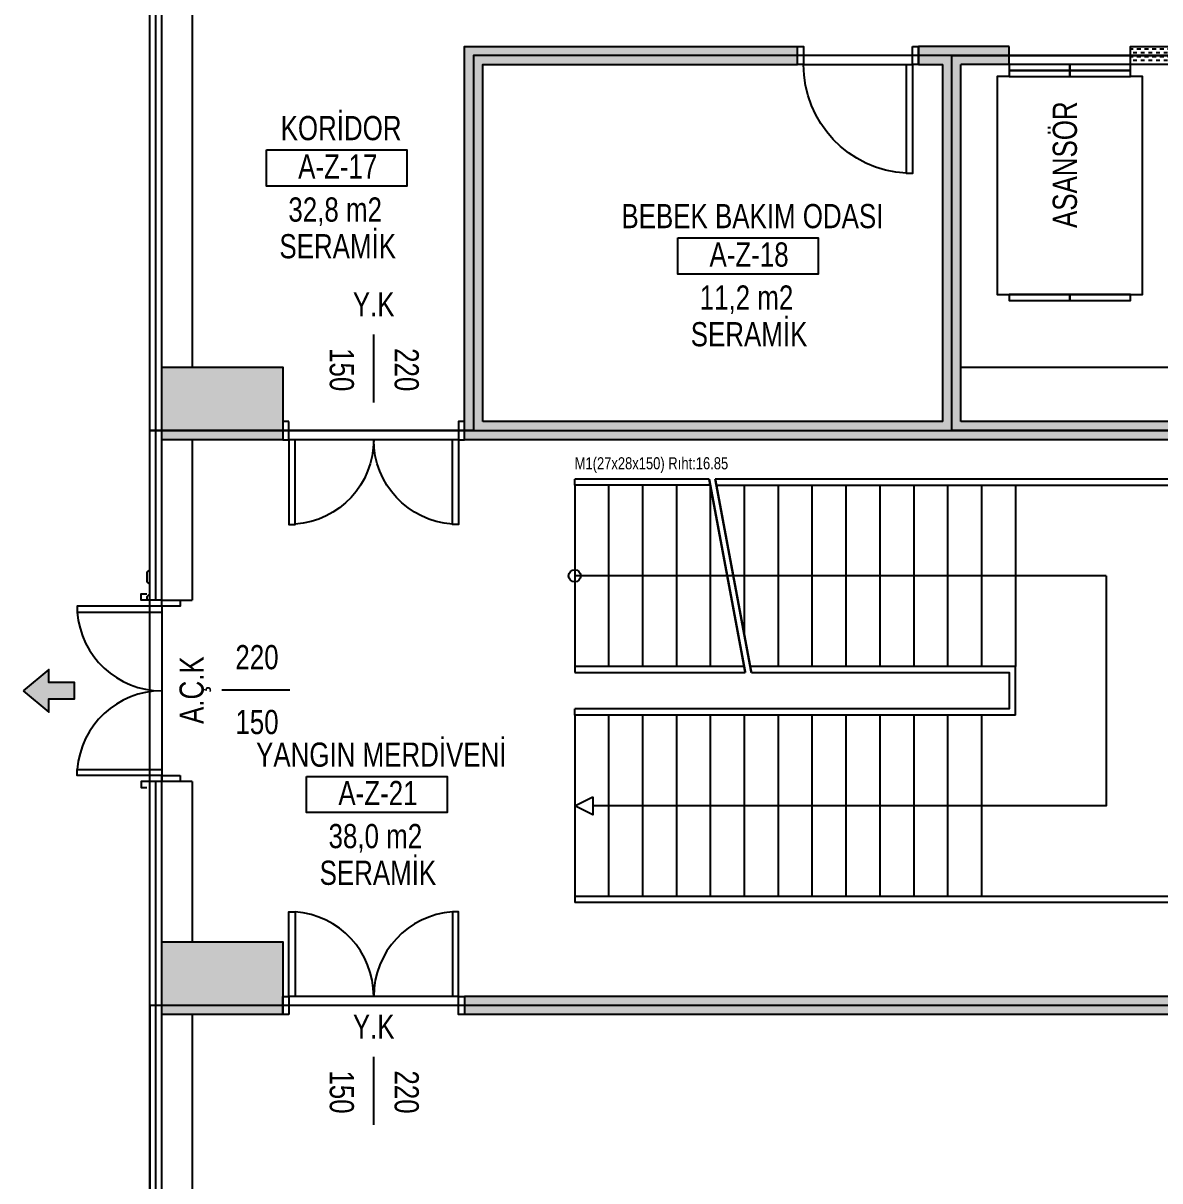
# Model space of a CAD drawing. Extents: x 259761 to 283296, y -701091 to -693683.
# Drawn here: x 259832 to 260771, y -699228 to -698271 of the extents above; entities that cross this region are included whole.
import ezdxf
from ezdxf.enums import TextEntityAlignment as Align

# ---------------------------------------------------------------- set-up
doc = ezdxf.new("R2010")
doc.units = 0
doc.header["$MEASUREMENT"] = 0
doc.layers.get('0').update_dxf_attribs({"linetype": 'CONTINUOUS'})
doc.layers.add('A-DOOR', color=193, linetype='CONTINUOUS')
doc.layers.add('MKDU0', color=50, linetype='CONTINUOUS')
doc.styles.add('Fields_100', font='act_simplex.shx', dxfattribs={"width": 0.8, "height": 20})
doc.styles.add('Fields_50', font='act_simplex.shx', dxfattribs={"width": 0.8, "height": 10})
pattern_1 = [(0, (256351.4238, -647212.943), (3.175, 3.175), [3.175, -3.175])]

# ---------------------------------------------------------------- blocks, each defined once
blk = doc.blocks.new('Mahal kutusu_100')
at = {"color": 0}
blk.add_lwpolyline([(-58, 30), (58, 30), (58, 0), (-58, 0)], close=True, dxfattribs=at)
at = {"color": 0, "style": 'Fields_100', "width": 0.8}
for tag, p in [('MAHAL', (3.64, 37.94)), ('KOD', (0.89, 6.19)), ('ALAN', (-1.26, -29.36)), ('KAPLAMA', (0.85, -59.68))]:
    blk.add_attdef(tag, text='', height=20, dxfattribs=at).set_placement(p, align=Align.CENTER)
blk = doc.blocks.new('KAPI 150')
at = {"layer": 'A-DOOR'}
blk.add_line((145, 15), (5, 15), dxfattribs=at)
for points in [[(5, 15), (5, 85), (10, 85), (10, 15)], [(145, 15), (145, 85), (140, 85), (140, 15)]]:
    blk.add_lwpolyline(points, dxfattribs=at)
for points in [[(5, 0), (0, 0), (0, 15), (5, 15)], [(150, 0), (145, 0), (145, 15), (150, 15)]]:
    blk.add_lwpolyline(points, close=True, dxfattribs=at)
for centre, start, end in [((5, 15), 0, 85.90396), ((145, 15), 94.09604, 180)]:
    blk.add_arc(centre, 70, start, end, dxfattribs=at)
blk = doc.blocks.new('AÇK_01')
at = {"color": 0}
blk.add_lwpolyline([(28, 0), (-28, 0)], dxfattribs=at)
at = {"color": 0, "style": 'Fields_100', "width": 0.8}
blk.add_attdef('A.Ç.K.01', text='', height=20, rotation=90, dxfattribs=at).set_placement((-53, 0), align=Align.MIDDLE_CENTER)
for tag, p in [('W', (1, 17.25)), ('H', (1, -36.34))]:
    blk.add_attdef(tag, text='', height=20, dxfattribs=at).set_placement(p, align=Align.CENTER)
blk = doc.blocks.new('KAPI_100')
at = {"layer": 'A-DOOR'}
blk.add_line((5, 15), (95, 15), dxfattribs=at)
blk.add_lwpolyline([(95, 15), (95, 105), (90, 105), (90, 15)], dxfattribs=at)
for points in [[(0, 0), (5, 0), (5, 15), (0, 15)], [(95, 0), (100, 0), (100, 15), (95, 15)]]:
    blk.add_lwpolyline(points, close=True, dxfattribs=at)
blk.add_arc((95, 15), 90, 93.18474, 180, dxfattribs=at)

msp = doc.modelspace()

# ---------------------------------------------------------------- hatches: boundary and pattern name
at = {"layer": 'MKDU0', "ltscale": 0.03}
h = msp.add_hatch(dxfattribs=at)
h.set_pattern_fill('ANSI33', color=8)
h.set_pattern_definition([(45, (256351.424, -695852.415), (-4.490128, 4.490128), []), (45, (256355.914, -695852.415), (-4.490128, 4.490128), [3.175, -1.5875])])
h.paths.add_polyline_path([(260866.61, -698635.38), (260806.61, -698635.38), (260806.61, -698535.38), (260866.61, -698535.38)])
h.paths.add_polyline_path([(259946.61, -698615.38), (259946.61, -698555.38), (260046.61, -698555.38), (260046.61, -698615.38)])
h.paths.add_polyline_path([(261626.61, -698615.38), (261626.61, -698555.38), (261726.61, -698555.38), (261726.61, -698615.38)])
h.paths.add_polyline_path([(260866.61, -699585.38), (260806.61, -699585.38), (260806.61, -699485.38), (260866.61, -699485.38)])
h.paths.add_polyline_path([(260866.61, -699110.38), (260806.61, -699110.38), (260806.61, -699010.38), (260866.61, -699010.38)])
h.paths.add_polyline_path([(260866.61, -697685.38), (260806.61, -697685.38), (260806.61, -697585.38), (260866.61, -697585.38)])
h.paths.add_polyline_path([(260866.61, -697210.38), (260806.61, -697210.38), (260806.61, -697110.38), (260866.61, -697110.38)])
h.paths.add_polyline_path([(260866.61, -696735.38), (260806.61, -696735.38), (260806.61, -696635.38), (260866.61, -696635.38)])
h.paths.add_polyline_path([(260866.61, -695785.38), (260806.61, -695785.38), (260806.61, -695685.38), (260866.61, -695685.38)])
h.paths.add_polyline_path([(260866.61, -695310.38), (260806.61, -695310.38), (260806.61, -695210.38), (260866.61, -695210.38)])
h.paths.add_polyline_path([(260866.61, -694835.38), (260806.61, -694835.38), (260806.61, -694735.38), (260866.61, -694735.38)])
h.paths.add_polyline_path([(259946.61, -700055.38), (259946.61, -699995.38), (260046.61, -699995.38), (260046.61, -700055.38)])
h.paths.add_polyline_path([(260786.61, -700055.38), (260786.61, -699995.38), (260886.61, -699995.38), (260886.61, -700055.38)])
h.paths.add_polyline_path([(261626.61, -700055.38), (261626.61, -699995.38), (261726.61, -699995.38), (261726.61, -700055.38)])
h.paths.add_polyline_path([(259946.61, -699565.38), (259946.61, -699505.38), (260046.61, -699505.38), (260046.61, -699565.38)])
h.paths.add_polyline_path([(261626.61, -699565.38), (261626.61, -699505.38), (261726.61, -699505.38), (261726.61, -699565.38)])
h.paths.add_polyline_path([(259946.61, -699090.38), (259946.61, -699030.38), (260046.61, -699030.38), (260046.61, -699090.38)])
h.paths.add_polyline_path([(261626.61, -699090.38), (261626.61, -699030.38), (261726.61, -699030.38), (261726.61, -699090.38)])
h.paths.add_polyline_path([(259946.61, -698140.38), (259946.61, -698080.38), (260046.61, -698080.38), (260046.61, -698140.38)])
h.paths.add_polyline_path([(260786.61, -698140.38), (260786.61, -698080.38), (260886.61, -698080.38), (260886.61, -698140.38)])
h.paths.add_polyline_path([(261626.61, -698140.38), (261626.61, -698080.38), (261726.61, -698080.38), (261726.61, -698140.38)])
h.paths.add_polyline_path([(259946.61, -697665.38), (259946.61, -697605.38), (260046.61, -697605.38), (260046.61, -697665.38)])
h.paths.add_polyline_path([(261626.61, -697665.38), (261626.61, -697605.38), (261726.61, -697605.38), (261726.61, -697665.38)])
h.paths.add_polyline_path([(259946.61, -697190.38), (259946.61, -697130.38), (260046.61, -697130.38), (260046.61, -697190.38)])
h.paths.add_polyline_path([(261626.61, -697190.38), (261626.61, -697130.38), (261726.61, -697130.38), (261726.61, -697190.38)])
h.paths.add_polyline_path([(259946.61, -696715.38), (259946.61, -696655.38), (260046.61, -696655.38), (260046.61, -696715.38)])
h.paths.add_polyline_path([(261626.61, -696715.38), (261626.61, -696655.38), (261726.61, -696655.38), (261726.61, -696715.38)])
h.paths.add_polyline_path([(259946.61, -696240.38), (259946.61, -696180.38), (260046.61, -696180.38), (260046.61, -696240.38)])
h.paths.add_polyline_path([(260786.61, -696240.38), (260786.61, -696180.38), (260886.61, -696180.38), (260886.61, -696240.38)])
h.paths.add_polyline_path([(261626.61, -696240.38), (261626.61, -696180.38), (261726.61, -696180.38), (261726.61, -696240.38)])
h.paths.add_polyline_path([(259946.61, -695765.38), (259946.61, -695705.38), (260046.61, -695705.38), (260046.61, -695765.38)])
h.paths.add_polyline_path([(261626.61, -695765.38), (261626.61, -695705.38), (261726.61, -695705.38), (261726.61, -695765.38)])
h.paths.add_polyline_path([(259946.61, -695290.38), (259946.61, -695230.38), (260046.61, -695230.38), (260046.61, -695290.38)])
h.paths.add_polyline_path([(261626.61, -695290.38), (261626.61, -695230.38), (261726.61, -695230.38), (261726.61, -695290.38)])
h.paths.add_polyline_path([(259946.61, -694815.38), (259946.61, -694755.38), (260046.61, -694755.38), (260046.61, -694815.38)])
h.paths.add_polyline_path([(261626.61, -694815.38), (261626.61, -694755.38), (261726.61, -694755.38), (261726.61, -694815.38)])
h.paths.add_polyline_path([(259946.61, -694325.38), (259946.61, -694265.38), (260046.61, -694265.38), (260046.61, -694325.38)])
h.paths.add_polyline_path([(260786.61, -694325.38), (260786.61, -694265.38), (260886.61, -694265.38), (260886.61, -694325.38)])
h.paths.add_polyline_path([(261626.61, -694325.38), (261626.61, -694265.38), (261726.61, -694265.38), (261726.61, -694325.38)])
h = msp.add_hatch(dxfattribs=at)
h.set_pattern_fill('DASH', color=8)
h.set_pattern_definition(pattern_1)
h.paths.add_polyline_path([(260606.61, -698305.38), (260646.61, -698305.38), (260646.61, -698290.38), (260571.61, -698290.38), (260571.61, -698305.38), (260591.61, -698305.38), (260591.61, -698600.38), (260211.61, -698600.38), (260211.61, -698305.38), (260471.61, -698305.38), (260471.61, -698290.38), (260196.61, -698290.38), (260196.61, -698615.38), (260806.61, -698615.38), (260806.61, -698600.38), (260606.61, -698600.38)])
h = msp.add_hatch(dxfattribs=at)
h.set_pattern_fill('DASH', color=8)
h.set_pattern_definition(pattern_1)
h.paths.add_polyline_path([(260821.61, -698305.38), (260986.61, -698305.38), (260986.61, -698290.38), (260746.61, -698290.38), (260746.61, -698305.38), (260806.61, -698305.38), (260806.61, -698535.38), (260821.61, -698535.38)])
h = msp.add_hatch(color=8, dxfattribs=at)
h.dxf.hatch_style = 1
h.paths.add_polyline_path([(259832.05, -698822.88), (259853.2, -698840.59), (259853.2, -698829.62), (259874.35, -698829.62), (259874.35, -698816.14), (259853.2, -698816.14), (259853.2, -698805.18)])
h = msp.add_hatch(dxfattribs=at)
h.set_pattern_fill('DASH', color=8)
h.set_pattern_definition(pattern_1)
h.paths.add_polyline_path([(260806.61, -699075.38), (260196.61, -699075.38), (260196.61, -699090.38), (260806.61, -699090.38)])

# ---------------------------------------------------------------- linework, layer by layer
at = {"layer": 'MKDU0', "color": 8, "ltscale": 0.03}
for p, q in [((259946.61, -698555.38), (259946.61, -698140.38)), ((259971.61, -698140.38), (259971.61, -698555.38)), ((260471.61, -698305.38), (260471.61, -698290.38)), ((260646.61, -698290.38), (260571.61, -698290.38)), ((260571.61, -698305.38), (260571.61, -698290.38)), ((260591.61, -698600.38), (260591.61, -698305.38)), ((260646.61, -698305.38), (260606.61, -698305.38)), ((260606.61, -698600.38), (260606.61, -698305.38)), ((260806.61, -698305.38), (260746.61, -698305.38)), ((260606.61, -698555.38), (260806.61, -698555.38)), ((260591.61, -698600.38), (260211.61, -698600.38)), ((260806.61, -698600.38), (260606.61, -698600.38)), ((259946.61, -698747.88), (259946.61, -698615.38)), ((259971.61, -698615.38), (259971.61, -698747.88)), ((260398.68, -698647.88), (260287.61, -698647.88)), ((260806.61, -698647.88), (260403.68, -698647.88)), ((260399.61, -698652.88), (260287.61, -698652.88)), ((259946.61, -698747.88), (259936.61, -698747.88)), ((260427.61, -698802.88), (260287.61, -698802.88)), ((260287.61, -698802.88), (260287.61, -698807.88)), ((260651.61, -698802.88), (260432.61, -698802.88)), ((260651.61, -698842.88), (260651.61, -698802.88)), ((260287.61, -698842.88), (260287.61, -698837.88)), ((260651.61, -698842.88), (260287.61, -698842.88)), ((259946.61, -698897.88), (259936.61, -698897.88)), ((259936.61, -700055.38), (259936.61, -698897.88)), ((259971.61, -698897.88), (259946.61, -698897.88)), ((259946.61, -699030.38), (259946.61, -698897.88)), ((259971.61, -698897.88), (259971.61, -699030.38)), ((260287.61, -698992.88), (260287.61, -698997.88)), ((260806.61, -698997.88), (260287.61, -698997.88)), ((260046.61, -699075.38), (260046.61, -699090.38)), ((260806.61, -699075.38), (260196.61, -699075.38)), ((260196.61, -699075.38), (260196.61, -699090.38)), ((259946.61, -699505.38), (259946.61, -699090.38)), ((259971.61, -699090.38), (259971.61, -699505.38)), ((260806.61, -699090.38), (260196.61, -699090.38))]:
    msp.add_line(p, q, dxfattribs=at)
for points in [[(259936.61, -698747.88), (259936.61, -696522.88)], [(259941.61, -698747.88), (259941.61, -696522.88)], [(260806.61, -698615.38), (260196.61, -698615.38), (260196.61, -698290.38), (260471.61, -698290.38)], [(260646.61, -698305.38), (260646.61, -698290.38)], [(260746.61, -698305.38), (260746.61, -698290.38), (260986.61, -698290.38)], [(260211.61, -698600.38), (260211.61, -698305.38), (260471.61, -698305.38)], [(260571.61, -698305.38), (260591.61, -698305.38)], [(260646.61, -698315.38), (260636.61, -698315.38), (260636.61, -698495.38), (260756.61, -698495.38), (260756.61, -698315.38), (260746.61, -698315.38)], [(260287.61, -698652.88), (260287.61, -698647.88)], [(260404.61, -698652.88), (260801.61, -698652.88), (260801.61, -698992.88), (260287.61, -698992.88)], [(260287.61, -698652.88), (260287.61, -698802.88)], [(260315.61, -698652.88), (260315.61, -698802.88)], [(260343.61, -698652.88), (260343.61, -698802.88)], [(260371.61, -698652.88), (260371.61, -698802.88)], [(260399.61, -698652.88), (260399.61, -698802.88)], [(260427.61, -698652.88), (260427.61, -698776.1)], [(260455.61, -698652.88), (260455.61, -698802.88)], [(260483.61, -698652.88), (260483.61, -698802.88)], [(260511.61, -698652.88), (260511.61, -698802.88)], [(260539.61, -698652.88), (260539.61, -698802.88)], [(260567.61, -698652.88), (260567.61, -698802.88)], [(260595.61, -698652.88), (260595.61, -698802.88)], [(260623.61, -698652.88), (260623.61, -698802.88)], [(260651.61, -698652.88), (260651.61, -698802.88)], [(259934.61, -698747.88), (259934.61, -698744.88), (259936.61, -698742.88), (259936.61, -698734.88), (259934.61, -698732.88), (259934.61, -698724.88), (259936.61, -698722.88)], [(260726.61, -698727.88), (260287.61, -698727.88)], [(260726.61, -698727.88), (260726.61, -698917.88), (260302.61, -698917.88)], [(259946.61, -698752.88), (259946.61, -698747.88), (259929.61, -698747.88), (259929.61, -698742.88), (259934.11, -698742.88)], [(259946.61, -698747.88), (259971.61, -698747.88)], [(260287.61, -698807.88), (260428.54, -698807.88)], [(260433.54, -698807.88), (260646.61, -698807.88), (260646.61, -698837.88), (260287.61, -698837.88)], [(260287.61, -698842.88), (260287.61, -698992.88)], [(260315.61, -698842.88), (260315.61, -698992.88)], [(260343.61, -698842.88), (260343.61, -698992.88)], [(260371.61, -698842.88), (260371.61, -698992.88)], [(260399.61, -698842.88), (260399.61, -698992.88)], [(260427.61, -698842.88), (260427.61, -698992.88)], [(260455.61, -698842.88), (260455.61, -698992.88)], [(260483.61, -698842.88), (260483.61, -698992.88)], [(260511.61, -698842.88), (260511.61, -698992.88)], [(260539.61, -698842.88), (260539.61, -698992.88)], [(260567.61, -698842.88), (260567.61, -698992.88)], [(260595.61, -698842.88), (260595.61, -698992.88)], [(260623.61, -698842.88), (260623.61, -698992.88)], [(259946.61, -698892.88), (259946.61, -698897.88), (259929.61, -698897.88), (259929.61, -698902.88), (259934.11, -698902.88)], [(259941.61, -700055.38), (259941.61, -698897.88)]]:
    msp.add_lwpolyline(points, dxfattribs=at)
for points in [[(259936.61, -698607.88), (259936.61, -698132.88), (260879.11, -698132.88), (260879.11, -698050.38), (261044.11, -698050.38), (261044.11, -698132.88), (261719.11, -698132.88), (261719.11, -698297.88), (260204.11, -698297.88), (260204.11, -698607.88)], [(260204.11, -698607.88), (260599.11, -698607.88), (260599.11, -698297.88), (260204.11, -698297.88)], [(260814.11, -698607.88), (260599.11, -698607.88), (260599.11, -698297.88), (260814.11, -698297.88)], [(260646.61, -698305.38), (260646.61, -698310.38), (260696.61, -698310.38), (260696.61, -698305.38)], [(260646.61, -698310.38), (260646.61, -698315.38), (260696.61, -698315.38), (260696.61, -698310.38)], [(260696.61, -698305.38), (260696.61, -698310.38), (260746.61, -698310.38), (260746.61, -698305.38)], [(260696.61, -698310.38), (260696.61, -698315.38), (260746.61, -698315.38), (260746.61, -698310.38)], [(260646.61, -698495.38), (260646.61, -698500.38), (260696.61, -698500.38), (260696.61, -698495.38)], [(260696.61, -698495.38), (260696.61, -698500.38), (260746.61, -698500.38), (260746.61, -698495.38)], [(259946.61, -698615.38), (259946.61, -698555.38), (260046.61, -698555.38), (260046.61, -698615.38)], [(260814.11, -699082.88), (259936.61, -699082.88), (259936.61, -698607.88), (260814.11, -698607.88)], [(259832.05, -698822.88), (259853.2, -698840.59), (259853.2, -698829.62), (259874.35, -698829.62), (259874.35, -698816.14), (259853.2, -698816.14), (259853.2, -698805.18)], [(260302.61, -698910.38), (260302.61, -698925.38), (260287.61, -698917.88)], [(259946.61, -699090.38), (259946.61, -699030.38), (260046.61, -699030.38), (260046.61, -699090.38)], [(259936.61, -700065.38), (261719.11, -700065.38), (261719.11, -699082.88), (259936.61, -699082.88)]]:
    msp.add_lwpolyline(points, close=True, dxfattribs=at)
at = {"layer": 'MKDU0', "color": 8, "ltscale": 0.03, "const_width": 2}
for points in [[(260398.68, -698647.88), (260428.54, -698807.88)], [(260403.68, -698647.88), (260433.54, -698807.88)]]:
    msp.add_lwpolyline(points, dxfattribs=at)
at = {"layer": 'MKDU0', "color": 8, "ltscale": 0.03}
msp.add_circle((260287.61, -698727.88), 5, dxfattribs=at)

# ---------------------------------------------------------------- block references
at = {"layer": 'MKDU0', "color": 8, "ltscale": 0.03, "xscale": -1, "rotation": 180}
for name, p in [('KAPI_100', (260471.61, -698290.38)), ('KAPI 150', (260046.61, -698600.38))]:
    msp.add_blockref(name, p, dxfattribs=at)
at = {"layer": 'MKDU0', "color": 8, "ltscale": 0.03}
for name, p, values in [('Mahal kutusu_100', (260091.01, -698405.84), {'MAHAL': 'KORİDOR', 'KOD': 'A-Z-17', 'ALAN': '32,8 m2', 'KAPLAMA': 'SERAMİK'}), ('Mahal kutusu_100', (260430.77, -698478.56), {'MAHAL': 'BEBEK BAKIM ODASI', 'KOD': 'A-Z-18', 'ALAN': '11,2 m2', 'KAPLAMA': 'SERAMİK'}), ('AÇK_01', (260024.19, -698822.31), {'A.Ç.K.01': 'A.Ç.K', 'H': '150', 'W': '220'}), ('Mahal kutusu_100', (260124.22, -698923.55), {'MAHAL': 'YANGIN MERDİVENİ', 'KOD': 'A-Z-21', 'ALAN': '38,0 m2', 'KAPLAMA': 'SERAMİK'})]:
    msp.add_blockref(name, p, dxfattribs=at).add_auto_attribs(values)
at = {"layer": 'MKDU0', "color": 8, "ltscale": 0.03, "rotation": 270}
for p in [(260121.61, -698556.56), (260121.61, -699153.38)]:
    msp.add_blockref('AÇK_01', p, dxfattribs=at).add_auto_attribs({'A.Ç.K.01': 'Y.K', 'H': '150', 'W': '220'})
at = {"layer": 'MKDU0', "color": 8, "ltscale": 0.03, "rotation": 90}
msp.add_blockref('KAPI 150', (259961.61, -698897.88), dxfattribs=at)
at = {"layer": 'MKDU0', "color": 8, "ltscale": 0.03}
msp.add_blockref('KAPI 150', (260046.61, -699090.38), dxfattribs=at)

# ---------------------------------------------------------------- texts
at = {"layer": 'MKDU0', "color": 8, "ltscale": 0.03, "insert": (260682.48, -698388.13), "char_height": 20, "attachment_point": 2, "rotation": 90, "style": 'Fields_100'}
msp.add_mtext_dynamic_manual_height_columns('ASANSÖR', width=436.6649, gutter_width=100, heights=[0], dxfattribs=at)
at = {"layer": 'MKDU0', "color": 8, "ltscale": 0.03, "insert": (260287.61, -698642.88), "char_height": 10, "attachment_point": 7, "style": 'Fields_50'}
msp.add_mtext_dynamic_manual_height_columns('\\pt140;M1(27x28x150) R{\\fArial|b0|i0|c162|p34;ı}ht:16.85', width=230.6278, gutter_width=100, heights=[0], dxfattribs=at)

doc.saveas('drawing.dxf')
